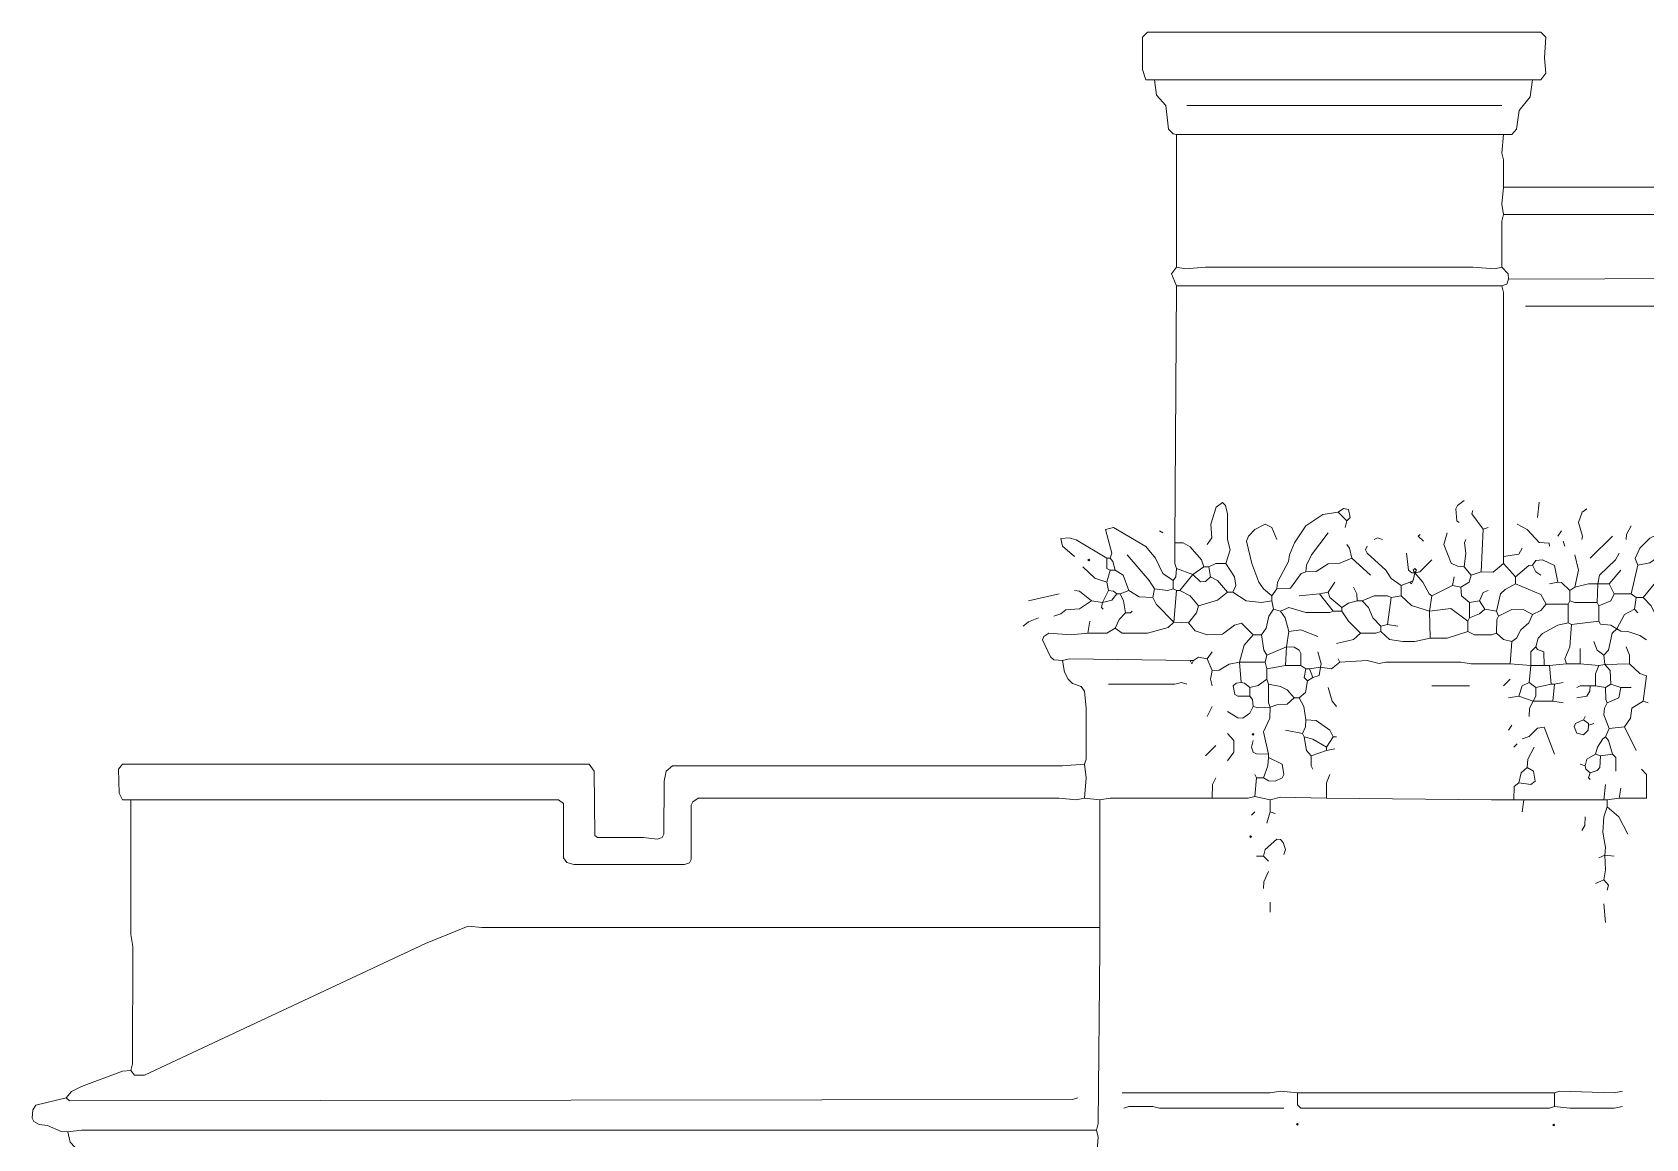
# Model space of a CAD drawing. Header units: millimetres. Extents: x 11 to 20000, y -4 to 8232.
# Drawn here: x 434 to 4007, y 5728 to 8179 of the extents above; entities that cross this region are included whole.
import ezdxf

# ---------------------------------------------------------------- set-up
doc = ezdxf.new("R2010")
doc.units = ezdxf.units.MM
for name, color, linetype, lineweight, true_color in [('ARCHITECTURE', 7, 'Continuous', 13, 0x000000), ('PLANTING', 7, 'Continuous', 13, 0x000000), ('SOLAR', 7, 'Continuous', 13, 0x000000)]:
    doc.layers.add(name, color=color, linetype=linetype, lineweight=lineweight, true_color=true_color)

msp = doc.modelspace()

# ---------------------------------------------------------------- linework, layer by layer
at = {"layer": 'ARCHITECTURE', "color": 7, "lineweight": 13, "true_color": 0x000000}
for points in [[(3755.65611, 8073.15238), (3774.50973, 8073.15238), (3785.66765, 8088.23529), (3782.20611, 8122.17195), (3785.66765, 8167.4207), (3774.50973, 8178.57839), (2903.46934, 8178.57839), (2892.31143, 8167.4207), (2892.30486, 8095.7767), (2899.85317, 8073.15238), (2918.55204, 8073.15238)], [(3755.65611, 8073.15238), (3736.80249, 8073.15238), (2929.86425, 8073.15238), (2918.55204, 8073.15238)], [(2918.55204, 8073.15238), (2923.52048, 8039.21561), (2943.74287, 8016.59129), (2949.92229, 7963.80102), (2960.02353, 7953.69299), (2967.57172, 7952.48869)], [(3691.55362, 7952.48869), (3710.40724, 7952.48869), (3720.51493, 7963.80102), (3726.54672, 8005.27896), (3750.68767, 8035.44502), (3755.65611, 8073.15238)], [(2990.19615, 8016.59129), (3665.15837, 8016.59129), (3687.78281, 8016.59129)], [(3691.55362, 7952.48869), (2967.57172, 7952.48869)], [(2967.57172, 7658.37104), (2967.57172, 7952.48869)], [(3691.55362, 7952.48869), (3687.93744, 7911.01052), (3691.40554, 7895.9276), (3691.55362, 7835.59581)], [(3691.55362, 7835.59581), (3687.78281, 7797.88835), (3691.55362, 7775.26391)], [(3691.55362, 7775.26391), (3687.78937, 7760.181), (3687.78281, 7658.37104)], [(7303.92183, 7779.03473), (7292.60962, 7775.27048), (3706.63643, 7775.26391), (3691.55362, 7775.26391)], [(2967.57172, 7658.37104), (2956.41425, 7643.28812), (2967.57161, 7616.89287)], [(2967.57172, 7658.37104), (2986.42534, 7654.60034), (3031.67421, 7658.37104), (3623.68032, 7658.36448), (3672.69977, 7654.6069), (3687.78281, 7658.37104)], [(3687.78281, 7658.37104), (3701.66143, 7643.28812), (3702.86584, 7631.9759)], [(2963.8009, 7047.51131), (2967.57161, 7616.89287)], [(3687.78281, 7616.89287), (2967.57161, 7616.89287)], [(3687.78281, 7616.89287), (3698.94038, 7620.81821), (3702.86584, 7631.9759)], [(3687.78281, 7616.89287), (3691.55351, 7601.80995), (3691.55351, 7088.98971), (3691.55351, 7036.1991), (3691.55362, 7017.34514)], [(3702.86584, 7631.9759), (4981.14672, 7635.75317), (5003.77115, 7639.51731), (5335.59536, 7639.51075), (5358.2198, 7635.74661), (6425.33937, 7635.75317), (6440.42206, 7639.36923), (6504.52489, 7639.51075), (6523.37885, 7635.75317), (7307.69231, 7631.9759)], [(3740.57308, 7571.644), (3755.65611, 7571.644), (4362.74468, 7571.644), (4377.82805, 7571.644)], [(652.3379, 6478.12975), (633.49072, 6478.12975), (626.0974, 6493.21267), (624.4259, 6545.99638), (633.48439, 6557.31527), (1666.66663, 6557.31527), (1677.82421, 6542.23201), (1679.18314, 6399.09876), (1685.52692, 6395.32828), (1787.33032, 6395.16697), (1817.49627, 6391.40928), (1828.65385, 6395.32828), (1832.42455, 6402.71493), (1832.72726, 6519.60758), (1837.55419, 6542.23201), (1851.43292, 6553.38982), (2714.93213, 6553.55079), (2763.95147, 6557.3155)], [(2763.95147, 6481.90045), (2745.0983, 6478.12964), (2707.39038, 6481.89389), (1907.99423, 6481.74581), (1896.83643, 6474.35249), (1893.06561, 6466.81742), (1892.75633, 6346.15385), (1888.98541, 6338.76719), (1877.82805, 6334.84819), (1632.72998, 6334.84819), (1617.65362, 6339.66889), (1610.26018, 6349.92466), (1609.9509, 6470.58824), (1598.79333, 6478.12975), (674.96233, 6478.12975), (652.3379, 6478.12975)], [(652.3379, 6478.12975), (652.34446, 6180.2414), (656.1086, 6153.84615), (656.10204, 5893.66516), (652.3379, 5878.58213)], [(2797.88835, 6195.32421), (1429.11018, 6195.33077), (1398.94412, 6198.94695), (1304.67579, 6160.33767), (682.50373, 5868.32624), (660.02749, 5868.47398), (652.3379, 5878.58213)], [(2797.88835, 6195.32421), (2797.88835, 6168.92919), (2797.88835, 6150.07534), (2794.11109, 5761.68937), (2790.34717, 5746.60633)], [(509.04977, 5818.25045), (520.36855, 5832.27715), (542.98643, 5843.59593), (633.48416, 5877.52602), (652.3379, 5878.58213)], [(2846.90826, 5829.56267), (3174.96222, 5829.56923), (3197.58665, 5833.33326), (3235.29412, 5829.56267)], [(3235.29412, 5829.56267), (3804.67613, 5829.56267)], [(3235.29412, 5829.56267), (3235.44876, 5803.17398), (3242.84208, 5795.6259), (3759.42692, 5795.6259), (3778.28054, 5795.6259), (3793.36324, 5795.6259), (3804.67613, 5799.39661)], [(3955.50486, 5833.33326), (3936.65158, 5829.56267), (3815.98835, 5833.3267), (3804.67613, 5829.56267)], [(3804.67613, 5829.56267), (3804.67613, 5799.39661)], [(509.04977, 5818.25045), (441.32466, 5802.11109), (434.69129, 5791.8552), (433.78971, 5773.00158), (437.56041, 5765.60803), (448.71799, 5758.97489), (467.57161, 5756.86222), (497.73756, 5743.88529), (512.82048, 5742.83552)], [(509.04977, 5818.25045), (516.59785, 5811.90633), (2737.55656, 5814.4862), (2748.86878, 5818.25045)], [(2850.67873, 5795.62602), (2861.99095, 5799.39005), (2914.78122, 5799.24842), (2929.86425, 5795.63258), (3190.04525, 5795.62602), (3205.12828, 5795.6259)], [(3955.50486, 5799.39661), (3936.65158, 5795.62602), (3838.61278, 5795.63258), (3804.67613, 5799.39661)], [(2790.34717, 5746.60633), (542.98643, 5746.60633), (512.82048, 5742.83552)], [(569.38156, 5686.27443), (558.06923, 5687.47229), (527.90362, 5708.89921), (517.79548, 5720.21109), (512.82048, 5742.83552)], [(2790.34717, 5746.60633), (2794.11765, 5731.5233), (2790.34717, 5682.50385), (2794.11109, 5625.94276), (2790.34717, 5607.08903)]]:
    msp.add_lwpolyline(points, dxfattribs=at)
for points in [[(3233.40871, 5759.80396), (3235.29412, 5761.68925), (3237.17952, 5759.80396), (3235.29412, 5757.91855)], [(3800.90498, 5757.91855), (3802.79038, 5759.80396), (3804.67568, 5757.91855), (3802.79038, 5756.03314)]]:
    msp.add_lwpolyline(points, close=True, dxfattribs=at)
at = {"layer": 'PLANTING', "color": 7, "lineweight": 13, "true_color": 0x000000}
for points in [[(3076.92308, 7002.26244), (3086.12941, 7032.42862), (3080.84208, 7055.05305), (3080.54581, 7111.61414), (3075.71889, 7130.46075), (3069.37511, 7136.65011), (3055.50283, 7126.69683), (3043.28258, 7088.98971), (3045.7009, 7058.82353), (3035.44502, 7043.74084)], [(3325.79186, 7115.38462), (3291.8552, 7110.55769), (3254.29581, 7085.21844), (3228.8026, 7047.51131), (3217.49661, 7021.1164), (3215.38416, 7006.03292), (3191.10158, 6960.78405), (3190.04525, 6945.70136)], [(3344.64548, 7096.53066), (3352.03247, 7104.07896), (3348.26165, 7121.86301), (3337.10407, 7123.67308), (3325.79186, 7115.38462)], [(3344.64548, 7096.53066), (3325.79186, 7115.38462)], [(3604.82647, 7141.77952), (3589.89842, 7130.46075), (3586.12749, 7122.92636), (3588.21369, 7096.68552), (3593.51425, 7092.76018)], [(3646.30475, 7077.67749), (3621.25554, 7111.60724), (3623.68032, 7119.15509)], [(3766.96833, 7104.0724), (3770.73914, 7138.00905)], [(3865.00713, 7055.05305), (3866.53088, 7062.6009), (3857.76256, 7092.76018), (3866.0638, 7115.37805), (3876.31934, 7122.92636)], [(2820.51256, 7013.57466), (2824.12896, 7024.88688), (2810.55294, 7077.52262), (2828.0543, 7081.29966), (2899.69808, 7039.82172), (2921.12534, 7013.57466), (2937.56029, 6979.79287), (2960.03009, 6964.55532)], [(3178.73303, 6930.61867), (3160.0276, 6945.70136), (3149.76482, 6960.78405), (3134.53394, 7002.26244), (3122.4681, 7051.28179), (3126.99921, 7062.594), (3141.02557, 7077.52919), (3163.65, 7088.83462), (3178.58495, 7081.4414), (3190.04525, 7055.05305)], [(3344.64548, 7096.53066), (3340.87489, 7081.44796)], [(3646.30475, 7077.67749), (3642.53394, 6983.40848)], [(3646.30475, 7077.67749), (3657.61697, 7081.44796)], [(3793.36391, 7039.96957), (3792.99491, 7047.14932), (3770.73914, 7048.71561), (3744.34389, 7077.52919), (3721.71946, 7088.98971)], [(3963.04717, 7055.05305), (3964.1026, 7066.36527), (3974.35939, 7085.21844)], [(2812.97161, 7013.57466), (2745.0983, 7054.00317), (2730.01482, 7058.67523), (2711.46425, 7057.61923), (2715.08699, 7039.96957), (2741.32704, 7017.34514)], [(2937.40566, 7070.13575), (2929.86425, 7073.90622)], [(2963.8009, 7047.51131), (2982.65452, 7047.35645), (2997.58948, 7038.92014), (3023.07647, 7009.80419), (3027.90339, 6994.7207)], [(2963.8009, 7047.51131), (2963.94898, 7002.26244), (2967.57172, 6990.95023)], [(3254.14774, 6983.40848), (3255.20407, 6998.49197), (3266.51595, 7021.1164), (3303.16742, 7070.13575)], [(3344.64548, 7043.74084), (3350.99615, 7036.19253), (3355.95769, 7013.57466)], [(3465.30928, 6953.2431), (3442.83303, 6968.4741), (3431.22455, 6987.17975), (3390.04932, 7024.88688), (3386.42658, 7032.42172), (3389.89434, 7039.96957)], [(3404.97738, 7055.05305), (3412.52534, 7058.66867), (3423.831, 7055.05305)], [(3506.78733, 7066.36527), (3503.01652, 7062.594), (3514.32873, 7051.28179)], [(3604.82647, 6994.7207), (3589.74367, 6995.77093), (3575.8586, 7002.41731), (3559.7388, 7043.74084), (3567.11923, 7070.13575)], [(3604.82647, 6994.7207), (3608.44265, 7024.88688), (3604.97455, 7047.50475), (3608.59729, 7055.05305)], [(3819.75826, 7073.90622), (3812.21719, 7062.594)], [(3827.30057, 7039.96957), (3823.52941, 7051.28179)], [(3932.88043, 7062.594), (3883.86165, 7013.57466)], [(4049.77376, 7073.90622), (4015.8371, 7057.76753), (3993.36075, 7036.05079), (3983.16425, 7012.73891), (3989.44152, 6998.49197)], [(4064.85713, 7043.74084), (4057.3086, 7032.43484), (4015.8371, 7003.46018), (3989.44152, 6998.49197)], [(4211.91595, 7055.05305), (4151.58371, 7046.45532), (4079.93925, 7008.74774), (4057.3086, 6983.55679), (4031.97002, 6964.40701), (4000.75373, 6926.8474)], [(2820.51256, 7013.57466), (2812.97161, 7013.57466)], [(2820.51256, 6987.17975), (2813.33314, 6991.17081), (2812.97161, 7013.57466)], [(2831.82477, 6987.17975), (2826.86312, 7006.02636), (2820.51256, 7013.57466)], [(2858.22048, 7021.1164), (2907.09174, 6964.55532), (2918.55204, 6945.70136)], [(3254.14774, 6983.40848), (3276.77217, 6984.46527), (3303.16742, 7001.20645), (3329.56267, 7002.41075), (3355.95769, 7013.57466)], [(3397.43597, 6975.86753), (3355.95769, 7013.57466)], [(3495.47511, 6981.52364), (3488.83507, 6981.36719), (3481.60271, 6987.18937), (3476.62149, 7024.88688)], [(3495.47511, 6981.52364), (3506.64581, 6983.63744), (3533.18258, 7009.80419)], [(3733.03167, 7036.1991), (3725.34219, 7022.3207), (3691.55362, 7017.34514)], [(3691.55362, 7002.26244), (3691.55362, 7017.34514)], [(3755.65611, 6998.49197), (3763.20407, 7008.59989), (3778.28054, 7009.79762), (3804.52115, 6997.29423), (3812.21719, 6960.78405)], [(3849.925, 7021.1164), (3857.46606, 6987.17975), (3849.925, 6949.47183)], [(3900.82998, 6957.01357), (3903.91946, 6975.86753), (3939.36606, 7009.9517), (3947.9638, 7024.88688)], [(2760.181, 6994.7207), (2786.5759, 6969.38179), (2812.97161, 6960.78405)], [(2820.51256, 6987.17975), (2812.97161, 6960.78405)], [(2831.82477, 6987.17975), (2820.51256, 6987.17975)], [(2831.82477, 6987.17975), (2849.62274, 6975.86063), (2861.99095, 6941.93088)], [(2960.03009, 6964.55532), (2966.37421, 6972.10317), (2967.57172, 6990.95023)], [(3003.39367, 6977.75238), (2967.57172, 6990.95023)], [(3003.39367, 6977.75238), (2975.11312, 6941.93088)], [(3003.39367, 6977.75238), (3027.90339, 6994.7207)], [(3042.98643, 6972.09627), (3031.52613, 6961.98835), (3020.36855, 6960.93914), (3003.39367, 6977.75238)], [(3039.21561, 6994.7207), (3027.90339, 6994.7207)], [(3076.92308, 7002.26244), (3054.29864, 7002.11414), (3039.21561, 6994.7207)], [(3042.98643, 6972.09627), (3039.21561, 6994.7207)], [(3042.98643, 6972.09627), (3058.0629, 6964.40045), (3080.69389, 6938.15962)], [(3092.00611, 6938.15962), (3099.2448, 6953.2431), (3095.62195, 6972.09627), (3076.92308, 7002.26244)], [(3254.14774, 6983.40848), (3243.89152, 6979.48314), (3220.20452, 6946.90566), (3190.04525, 6945.70136)], [(3495.47511, 6981.52364), (3491.7043, 6964.55532)], [(3495.47511, 6981.52364), (3513.27229, 6960.78405), (3526.68416, 6934.544), (3533.18258, 6930.61867)], [(3582.20204, 6972.09627), (3578.43145, 6953.2431)], [(3597.28507, 6949.47183), (3615.98394, 6960.79095), (3619.9095, 6975.86753)], [(3604.82647, 6994.7207), (3619.9095, 6975.86753)], [(3642.53394, 6983.40848), (3619.9095, 6975.86753)], [(3691.55362, 7002.26244), (3668.92262, 6982.66176), (3642.53394, 6983.40848)], [(3717.94864, 6972.09627), (3691.55362, 7002.26244)], [(3717.94864, 6972.09627), (3748.10814, 6997.28767), (3755.65611, 6998.49197)], [(3717.94864, 6972.09627), (3717.94864, 6957.01357)], [(3755.65611, 6998.49197), (3763.35215, 6983.41538), (3774.50973, 6975.86753)], [(3951.73495, 6987.17975), (3925.33937, 6957.01357)], [(3974.35939, 6934.38914), (3989.44152, 6998.49197)], [(2639.51708, 6919.30645), (2707.39038, 6934.38914)], [(2741.32704, 6941.93088), (2752.63959, 6940.73314), (2779.03495, 6919.30645)], [(2816.74208, 6941.93088), (2803.54423, 6915.53518)], [(2835.59604, 6934.38914), (2824.27726, 6920.36244), (2803.54423, 6915.53518)], [(2816.74208, 6941.93088), (2812.97161, 6960.78405)], [(2835.59604, 6934.38914), (2828.04774, 6940.73314), (2816.74208, 6941.93088)], [(2835.59604, 6934.38914), (2843.13699, 6934.38914)], [(2861.99095, 6941.93088), (2843.13699, 6934.38914)], [(2854.44921, 6892.91075), (2850.53043, 6919.30645), (2843.13699, 6934.38914)], [(2914.78122, 6926.8474), (2884.61538, 6928.0517), (2861.99095, 6941.93088)], [(2914.78122, 6926.8474), (2918.55204, 6945.70136)], [(2960.03009, 6945.70136), (2948.71787, 6941.944), (2918.55204, 6945.70136)], [(2960.03009, 6964.55532), (2960.03009, 6945.70136)], [(2967.57172, 6941.93088), (2960.03009, 6945.70136)], [(2961.91561, 6872.17195), (2967.57172, 6941.93088)], [(2967.57172, 6941.93088), (2975.11312, 6941.93088)], [(3016.59118, 6907.99423), (2997.73756, 6930.4638), (2975.11312, 6941.93088)], [(3016.59118, 6907.99423), (3058.06946, 6920.36244), (3080.69389, 6938.15962)], [(3092.00611, 6938.15962), (3080.69389, 6938.15962)], [(3092.00611, 6938.15962), (3122.17195, 6919.4543), (3156.1086, 6915.54174), (3178.73303, 6919.30645)], [(3178.73303, 6930.61867), (3190.04525, 6945.70136)], [(3239.06493, 6930.61867), (3284.3138, 6934.38914)], [(3284.3138, 6934.38914), (3303.16742, 6938.15962)], [(3284.3138, 6934.38914), (3314.47964, 6896.68201)], [(3318.25045, 6960.78405), (3303.16742, 6938.15962)], [(3333.33326, 6904.22296), (3307.09299, 6926.8474), (3303.16742, 6938.15962)], [(3367.26991, 6919.30645), (3367.11516, 6934.38914), (3359.72851, 6949.47183)], [(3465.30928, 6953.2431), (3484.1629, 6960.78405)], [(3465.30928, 6953.2431), (3465.30928, 6930.61867)], [(3484.1629, 6960.78405), (3487.93371, 6957.01357), (3491.7043, 6964.55532)], [(3484.1629, 6960.78405), (3491.7043, 6964.55532)], [(3578.43145, 6953.2431), (3533.18258, 6930.61867)], [(3597.28507, 6949.47183), (3578.43145, 6953.2431)], [(3597.28507, 6949.47183), (3598.48959, 6930.61867), (3616.13869, 6915.53518)], [(3638.76312, 6919.30645), (3646.45294, 6938.0052), (3657.61697, 6941.93088)], [(3717.94864, 6957.01357), (3695.32455, 6944.65192), (3685.21606, 6934.38914), (3676.47059, 6896.68201)], [(3785.82161, 6911.76471), (3774.36154, 6933.33314), (3717.94864, 6957.01357)], [(3793.36391, 6957.01357), (3812.21719, 6960.78405)], [(3838.61278, 6941.93088), (3819.76516, 6959.57975), (3812.21719, 6960.78405)], [(3838.61278, 6941.93088), (3849.925, 6949.47183)], [(3838.61278, 6919.30645), (3838.61278, 6941.93088)], [(3900.82998, 6957.01357), (3880.0905, 6956.86527), (3849.925, 6949.47183)], [(3898.94378, 6915.53518), (3900.82998, 6957.01357)], [(3900.82998, 6957.01357), (3925.33937, 6957.01357)], [(3936.65158, 6934.38914), (3928.9621, 6919.46052), (3902.71493, 6907.99423)], [(3936.65158, 6934.38914), (3925.33937, 6957.01357)], [(3936.65158, 6934.38914), (3974.35939, 6934.38914)], [(3985.67161, 6926.8474), (3974.35939, 6934.38914)], [(2696.07817, 6885.3698), (2711.16165, 6890.33801), (2722.47387, 6899.24819), (2752.63925, 6901.50848), (2779.03495, 6919.30645)], [(2803.54423, 6915.53518), (2779.03495, 6919.30645)], [(2805.42986, 6900.45249), (2801.65939, 6904.22296), (2803.54423, 6915.53518)], [(2854.44921, 6892.91075), (2865.76143, 6892.91075), (2869.53269, 6896.68201)], [(2961.91561, 6872.17195), (2922.4776, 6911.76471), (2914.78122, 6926.8474)], [(2993.96674, 6870.28631), (3011.76425, 6892.91075), (3016.59118, 6907.99423)], [(3156.1086, 6843.8914), (3166.36448, 6858.9741), (3172.24774, 6885.3698), (3182.50385, 6900.45249)], [(3178.73303, 6930.61867), (3178.73303, 6919.30645)], [(3182.50385, 6900.45249), (3178.73303, 6919.30645)], [(3197.58665, 6896.68201), (3182.50385, 6900.45249)], [(3197.58665, 6896.68201), (3216.4405, 6904.20984), (3254.14774, 6893.05905), (3306.93167, 6893.05905), (3314.47964, 6896.68201)], [(3216.4405, 6851.43314), (3207.84242, 6881.59853), (3197.58665, 6896.68201)], [(3333.33326, 6896.68201), (3314.47964, 6896.68201)], [(3367.26991, 6919.30645), (3348.41629, 6914.33767), (3333.33326, 6904.22296)], [(3333.33326, 6896.68201), (3333.33326, 6904.22296)], [(3333.33326, 6896.68201), (3348.56437, 6874.05758), (3374.81154, 6847.66188)], [(3378.58213, 6919.30645), (3367.26991, 6919.30645)], [(3378.58213, 6919.30645), (3404.97738, 6930.47036), (3435.13665, 6930.47036), (3442.68484, 6926.8474)], [(3378.58213, 6919.30645), (3392.60882, 6904.22296), (3402.2629, 6881.59853), (3420.06041, 6862.74536)], [(3442.68484, 6926.8474), (3435.14321, 6866.51584)], [(3442.68484, 6926.8474), (3465.30928, 6930.61867)], [(3527.52647, 6896.68201), (3487.93371, 6909.19174), (3465.30928, 6930.61867)], [(3527.52647, 6896.68201), (3533.18258, 6930.61867)], [(3527.52647, 6896.68201), (3574.66063, 6901.96923), (3612.3681, 6874.05758)], [(3527.52647, 6896.68201), (3529.41176, 6836.34966)], [(3638.76312, 6919.30645), (3616.13869, 6915.53518)], [(3616.13869, 6881.59853), (3616.13869, 6915.53518)], [(3650.07534, 6900.45249), (3638.76312, 6890.3379), (3616.13869, 6881.59853)], [(3638.76312, 6919.30645), (3650.07534, 6900.45249)], [(3650.07534, 6900.45249), (3676.47059, 6896.68201)], [(3680.2414, 6885.3698), (3676.47059, 6896.68201)], [(3680.2414, 6885.3698), (3710.40724, 6900.30419), (3736.80249, 6899.40305), (3755.65611, 6889.14027)], [(3785.82161, 6911.76471), (3774.50973, 6897.73801), (3755.65611, 6889.14027)], [(3785.82161, 6911.76471), (3834.84163, 6911.76471)], [(3838.61278, 6919.30645), (3834.84163, 6911.76471)], [(3834.84163, 6911.76471), (3834.84163, 6870.28631)], [(3838.61278, 6919.30645), (3849.925, 6915.68348), (3898.94378, 6915.53518)], [(3898.94378, 6915.53518), (3902.71493, 6907.99423)], [(3902.71493, 6874.05758), (3902.71493, 6907.99423)], [(3942.30769, 6857.08925), (3959.43066, 6889.13371), (3981.90045, 6900.45249)], [(3985.67161, 6926.8474), (3981.90045, 6900.45249)], [(3989.44152, 6892.91075), (3981.90045, 6900.45249)], [(3985.67161, 6926.8474), (4000.75373, 6926.8474)], [(4042.23269, 6851.43314), (4037.41176, 6870.28631), (4018.55158, 6907.98767), (4000.75373, 6926.8474)], [(2662.14152, 6881.59853), (2639.51742, 6873.00113), (2628.20486, 6862.74536)], [(2771.49321, 6847.66188), (2775.26369, 6874.05758)], [(2854.44921, 6892.91075), (2840.42251, 6877.82149), (2831.82477, 6858.9741)], [(2961.91561, 6872.17195), (2948.72127, 6860.17534), (2903.469, 6847.81018), (2846.90826, 6847.81674), (2831.82477, 6858.9741)], [(2961.91561, 6872.17195), (2993.96674, 6870.28631)], [(3137.25498, 6843.8914), (3111.69548, 6869.77002), (3095.7767, 6865.32466), (3069.38167, 6845.0957), (3035.44502, 6843.89796), (3009.04977, 6852.48914), (2993.96674, 6870.28631)], [(3420.06041, 6862.74536), (3435.14321, 6866.51584)], [(3420.06041, 6862.74536), (3420.06041, 6851.43314)], [(3457.76765, 6862.74536), (3435.14321, 6866.51584)], [(3616.13869, 6881.59853), (3612.3681, 6874.05758)], [(3612.3681, 6874.05758), (3612.3681, 6851.43314)], [(3676.47059, 6847.66188), (3676.61867, 6877.82149), (3680.2414, 6885.3698)], [(3710.40724, 6828.80871), (3720.66346, 6836.49796), (3730.31719, 6855.05532), (3747.96007, 6870.28665), (3755.65611, 6889.14027)], [(3763.19751, 6817.49649), (3768.16629, 6836.34966), (3778.28054, 6846.60588), (3812.21719, 6865.45984), (3834.84163, 6870.28631)], [(3842.38269, 6866.51584), (3838.45781, 6817.49649), (3827.59649, 6791.10113), (3831.07048, 6779.78857)], [(3842.38269, 6866.51584), (3834.84163, 6870.28631)], [(3842.38269, 6866.51584), (3902.71493, 6874.05758)], [(3942.30769, 6857.08925), (3929.11301, 6865.45633), (3906.64005, 6867.71357), (3902.71493, 6874.05758)], [(2771.49321, 6847.66188), (2733.78609, 6843.89796), (2684.76595, 6847.50747), (2673.61516, 6840.11403), (2670.88778, 6832.57919), (2688.68473, 6794.87862), (2696.07851, 6788.53462), (2714.93213, 6787.33032)], [(2771.49321, 6847.66188), (2812.97161, 6847.81674), (2831.82477, 6858.9741)], [(3137.25498, 6843.8914), (3117.50622, 6821.26697), (3107.08891, 6783.55984)], [(3137.25498, 6843.8914), (3156.1086, 6843.8914)], [(3167.42081, 6798.64253), (3160.93552, 6809.95475), (3156.1086, 6843.8914)], [(3216.4405, 6851.43314), (3210.78439, 6817.49649)], [(3216.4405, 6851.43314), (3242.83552, 6855.05532), (3280.54299, 6840.12093)], [(3322.02104, 6825.03744), (3359.72851, 6833.77692), (3374.81154, 6847.66188)], [(3420.06041, 6851.43314), (3408.74785, 6847.81018), (3374.81154, 6847.66188)], [(3529.41176, 6836.34966), (3495.47511, 6828.95656), (3469.07986, 6828.95656), (3439.0621, 6833.78348), (3420.06041, 6851.43314)], [(3529.41176, 6836.34966), (3567.11923, 6836.49796), (3612.3681, 6851.43314)], [(3676.47059, 6847.66188), (3665.15837, 6844.03971), (3627.4509, 6844.03971), (3612.3681, 6851.43314)], [(3676.47059, 6847.66188), (3691.55362, 6833.78348), (3710.40724, 6828.80871)], [(3706.63643, 6779.78857), (3710.40724, 6828.80871)], [(3891.40271, 6828.80871), (3899.09876, 6809.95475), (3914.02715, 6798.64253)], [(3942.30769, 6857.08925), (3931.98903, 6847.65882), (3924.13518, 6809.95475), (3914.02715, 6798.64253)], [(4008.29604, 6832.57919), (3993.21267, 6842.69367), (3966.81708, 6851.28484), (3951.66731, 6851.65486), (3942.30769, 6857.08925)], [(2714.93213, 6787.33032), (2730.01482, 6791.10079), (2997.73756, 6787.33032)], [(3005.27896, 6787.33032), (3016.59152, 6794.71719), (3035.44502, 6791.10079)], [(3046.75724, 6806.18428), (3035.44502, 6791.10079)], [(3046.75724, 6764.70588), (3035.44502, 6791.10079)], [(3167.42081, 6798.64253), (3163.65, 6783.55984)], [(3167.42081, 6798.64253), (3210.78439, 6817.49649)], [(3208.89887, 6776.0181), (3210.78439, 6817.49649)], [(3242.83552, 6776.0181), (3242.68077, 6802.41301), (3238.91029, 6809.80645), (3227.75271, 6816.43971), (3210.78439, 6817.49649)], [(3286.1991, 6772.24762), (3287.86233, 6779.79548), (3280.54299, 6806.18428)], [(3329.56267, 6783.55984), (3325.79186, 6791.10079)], [(3751.88529, 6776.0181), (3752.03993, 6806.18394), (3763.19751, 6817.49649)], [(3782.05136, 6776.0181), (3780.84695, 6806.02941), (3767.12296, 6811.15238), (3763.19751, 6817.49649)], [(3861.23722, 6779.78857), (3861.23722, 6813.72523)], [(3915.9121, 6777.90373), (3914.02715, 6798.64253)], [(3970.58824, 6779.78857), (3970.44016, 6798.64253), (3963.04717, 6817.49649)], [(2714.93213, 6787.33032), (2719.75905, 6760.93541), (2727.30034, 6745.85226), (2737.55656, 6735.73744), (2756.40362, 6729.57149), (2763.79706, 6719.45701), (2767.72274, 6681.74989), (2767.71618, 6568.62771), (2763.95147, 6557.3155)], [(3005.27896, 6787.33032), (2997.73756, 6787.33032)], [(3005.27896, 6787.33032), (3001.50837, 6779.78857), (2997.73756, 6787.33032)], [(3046.75724, 6730.76923), (3042.98643, 6745.85192), (3046.75724, 6764.70588)], [(3046.75724, 6764.70588), (3061.84005, 6765.76188), (3084.46448, 6778.73914), (3107.08891, 6783.55984)], [(3163.65, 6783.55984), (3107.08891, 6783.55984)], [(3110.85973, 6738.31097), (3107.08891, 6783.55984)], [(3167.42081, 6768.47636), (3163.65, 6783.55984)], [(3167.42081, 6768.47636), (3208.89887, 6776.0181)], [(3167.42081, 6768.47636), (3167.42081, 6745.85192)], [(3208.89887, 6776.0181), (3242.83552, 6776.0181)], [(3242.83552, 6776.0181), (3254.14774, 6768.47636)], [(3257.91855, 6742.08145), (3250.5319, 6749.62975), (3254.14774, 6768.47636)], [(3261.68937, 6768.47636), (3254.14774, 6768.47636)], [(3286.1991, 6772.24762), (3261.68937, 6768.47636)], [(3269.23077, 6749.62319), (3261.68937, 6768.47636)], [(3286.1991, 6772.24762), (3283.10939, 6753.54853), (3269.23077, 6749.62319)], [(3286.1991, 6772.24762), (3310.70882, 6768.63122), (3329.56267, 6783.55984)], [(3329.56267, 6783.55984), (3389.89434, 6787.32376), (3416.28959, 6780.08484), (3431.37262, 6783.55328), (3597.28507, 6783.55984), (3619.9095, 6779.79514), (3706.63643, 6779.78857)], [(3706.63643, 6779.78857), (3751.88529, 6776.0181)], [(3748.11471, 6738.31097), (3751.88529, 6776.0181)], [(3782.05136, 6776.0181), (3751.88529, 6776.0181)], [(3793.36391, 6776.0181), (3782.05136, 6776.0181)], [(3793.36391, 6776.0181), (3831.07048, 6779.78857)], [(3797.13382, 6734.53971), (3793.36391, 6776.0181)], [(3831.07048, 6779.78857), (3861.23722, 6779.78857)], [(3902.71493, 6776.0181), (3861.23722, 6779.78857)], [(3895.17387, 6730.76923), (3895.32172, 6757.16414), (3902.71493, 6776.0181)], [(3915.9121, 6777.90373), (3902.71493, 6776.0181)], [(3915.9121, 6777.90373), (3970.58824, 6779.78857)], [(3915.9121, 6777.90373), (3927.9026, 6764.70894), (3929.11052, 6734.53971)], [(4008.29604, 6753.39367), (3993.21267, 6758.36188), (3970.58824, 6779.78857)], [(4000.75373, 6696.83258), (4008.29604, 6753.39367)], [(2816.74208, 6734.53971), (2963.8009, 6734.54627), (2978.8836, 6738.01471), (2990.19615, 6734.53971)], [(3129.71335, 6708.1448), (3103.32489, 6708.29966), (3096.83303, 6712.07014), (3093.21063, 6730.76267), (3099.55407, 6737.10667), (3110.85973, 6738.31097)], [(3129.71335, 6726.99876), (3118.40769, 6737.10667), (3110.85973, 6738.31097)], [(3129.71335, 6726.99876), (3148.56719, 6731.97353), (3167.42081, 6745.85192)], [(3129.71335, 6726.99876), (3129.71335, 6708.1448)], [(3171.19163, 6734.53971), (3167.42081, 6745.85192)], [(3171.19163, 6734.53971), (3197.58665, 6729.71324), (3212.66968, 6722.17149), (3227.75271, 6704.37432)], [(3171.19163, 6734.53971), (3171.33982, 6692.99446), (3174.96222, 6683.63473)], [(3257.91855, 6742.08145), (3252.94355, 6715.83405), (3239.06493, 6704.37432)], [(3257.91855, 6742.08145), (3269.23077, 6749.62319)], [(3303.16742, 6726.99876), (3311.90633, 6696.83258), (3322.02104, 6685.52036)], [(3616.13869, 6730.76923), (3567.11923, 6730.76923), (3559.5776, 6730.76923), (3548.26538, 6730.76923), (3540.72398, 6730.76923), (3533.18258, 6730.76923)], [(3691.55362, 6730.76923), (3706.63643, 6745.85192)], [(3748.11471, 6738.31097), (3733.18631, 6730.76267), (3725.49027, 6708.1448)], [(3748.11471, 6738.31097), (3763.19751, 6726.99876)], [(3757.5414, 6696.83258), (3763.04627, 6708.1448), (3763.19751, 6726.99876)], [(3797.13382, 6734.53971), (3763.19751, 6726.99876)], [(3797.13382, 6734.53971), (3804.67613, 6734.53971)], [(3804.67613, 6734.53971), (3800.90498, 6696.83258)], [(3823.52941, 6738.31097), (3804.67613, 6734.53971)], [(3853.69491, 6726.99876), (3861.24344, 6730.62093), (3883.86165, 6730.76923)], [(3883.86165, 6730.76923), (3882.80498, 6719.45701), (3876.17149, 6708.29966), (3853.69491, 6704.37432)], [(3895.17387, 6730.76923), (3883.86165, 6730.76923)], [(3895.17387, 6730.76923), (3917.7983, 6726.99876)], [(3917.7983, 6726.99876), (3929.11052, 6734.53971)], [(3917.7983, 6726.99876), (3917.94615, 6700.60995), (3921.56821, 6693.0621)], [(3951.73495, 6726.99876), (3946.75962, 6704.52217), (3921.56821, 6693.0621)], [(3929.11052, 6734.53971), (3951.73495, 6726.99876)], [(3974.35939, 6726.99876), (3951.73495, 6726.99876)], [(3046.75724, 6685.52036), (3035.44502, 6662.89593)], [(3137.25498, 6685.52036), (3129.56516, 6670.43767), (3114.63054, 6659.28009), (3103.31833, 6660.18145), (3080.69389, 6674.20814)], [(3137.25498, 6685.52036), (3136.05747, 6700.59649), (3129.71335, 6708.1448)], [(3174.96222, 6683.63473), (3148.56719, 6681.89774), (3137.25498, 6685.52036)], [(3174.96222, 6683.63473), (3173.90611, 6659.12545), (3160.17568, 6628.95928), (3171.19163, 6579.93993)], [(3174.96222, 6683.63473), (3190.04525, 6689.14299), (3212.66968, 6690.49514), (3227.75271, 6704.37432)], [(3239.06493, 6704.37432), (3227.75271, 6704.37432)], [(3239.06493, 6704.37432), (3249.17964, 6685.52036), (3254.14774, 6655.35419)], [(3725.49027, 6708.1448), (3702.86584, 6704.37432)], [(3757.5414, 6696.83258), (3725.49027, 6708.1448)], [(3748.11471, 6662.89593), (3749.16459, 6681.74989), (3757.5414, 6696.83258)], [(3757.5414, 6696.83258), (3800.90498, 6696.83258)], [(3823.52941, 6693.0621), (3800.90498, 6696.83258)], [(3925.33937, 6636.50102), (3914.17523, 6666.6664), (3915.22477, 6681.74955), (3921.56821, 6693.0621)], [(4000.75373, 6696.83258), (3975.56324, 6681.74299), (3973.15464, 6659.12545), (3959.27602, 6640.27149)], [(4000.75373, 6696.83258), (4012.06595, 6693.0621)], [(3246.60633, 6625.1888), (3253.09785, 6640.27149), (3254.14774, 6655.35419)], [(3314.47964, 6617.64706), (3306.93167, 6632.72319), (3276.77217, 6654.15667), (3254.14774, 6655.35419)], [(3880.0905, 6644.04197), (3878.88597, 6632.72975), (3868.77828, 6622.62839), (3853.84989, 6626.2448), (3848.26007, 6640.27149), (3850.98733, 6647.65837), (3868.77828, 6655.35419)], [(3872.54943, 6662.89593), (3868.77828, 6655.35419)], [(3880.0905, 6644.04197), (3880.0905, 6647.81324), (3868.77828, 6655.35419)], [(3880.0905, 6644.04197), (3891.40271, 6647.81324)], [(3080.69389, 6564.85645), (3094.57907, 6583.71041), (3094.57251, 6610.10532), (3080.69389, 6625.1888)], [(3137.25498, 6610.10532), (3133.49072, 6595.02262), (3137.40973, 6583.86527), (3144.79638, 6580.09434), (3171.19163, 6579.93993)], [(3208.89887, 6632.72975), (3246.60633, 6625.1888)], [(3250.37715, 6617.64706), (3246.60633, 6625.1888)], [(3250.37715, 6617.64706), (3269.23077, 6612.82014), (3299.39661, 6595.02262)], [(3265.45995, 6576.16867), (3255.35181, 6587.48122), (3250.37715, 6617.64706)], [(3314.47964, 6617.64706), (3299.39661, 6595.02262)], [(3314.47964, 6617.64706), (3322.02104, 6617.64706)], [(3710.40724, 6644.04197), (3702.86584, 6632.72975)], [(3804.67613, 6579.93993), (3781.89672, 6639.06697), (3766.97489, 6637.39559), (3748.11437, 6618.70305), (3733.03167, 6613.87658)], [(3895.17387, 6579.93993), (3899.99423, 6595.02262), (3911.30577, 6613.72172), (3917.7983, 6617.64706)], [(3917.7983, 6617.64706), (3925.33937, 6636.50102)], [(3932.88043, 6579.93993), (3924.14174, 6610.09876), (3917.7983, 6617.64706)], [(3959.27602, 6640.27149), (3925.33937, 6636.50102)], [(3985.67161, 6587.48088), (3959.27602, 6640.27149)], [(3031.67421, 6576.16867), (3054.29864, 6598.7931)], [(3171.19163, 6572.39819), (3171.19163, 6579.93993)], [(3265.45995, 6576.16867), (3299.39661, 6587.48088)], [(3265.45995, 6576.16867), (3265.60803, 6553.55113), (3269.23077, 6546.00328)], [(3299.39661, 6587.48088), (3299.39661, 6595.02262)], [(3299.39661, 6587.48088), (3318.25045, 6591.25215)], [(3714.17805, 6595.02262), (3721.71946, 6602.56437)], [(3759.42692, 6595.02262), (3745.40023, 6568.62771), (3744.34389, 6549.77376)], [(3895.17387, 6579.93993), (3876.47432, 6568.62115), (3872.54943, 6553.54423)], [(3883.86165, 6538.46154), (3898.93756, 6543.2888), (3905.28133, 6549.78032), (3906.48609, 6576.16867)], [(3895.17387, 6579.93993), (3906.48609, 6576.16867)], [(3932.88043, 6579.93993), (3906.48609, 6576.16867)], [(3932.88043, 6579.93993), (3940.26776, 6572.39163), (3940.42274, 6542.23201)], [(2763.95147, 6481.90045), (2767.72274, 6527.14932), (2763.95147, 6557.3155)], [(3159.87941, 6527.14932), (3171.19163, 6520.66403), (3186.27443, 6519.75588), (3201.20283, 6527.29762), (3204.97364, 6534.69106), (3201.20283, 6557.16719), (3171.19163, 6572.39819)], [(3159.87941, 6527.14932), (3170.14186, 6553.54423), (3171.19163, 6572.39819)], [(3725.49027, 6515.8371), (3751.88529, 6512.22093), (3761.99299, 6519.61448), (3758.22907, 6542.22545), (3744.34389, 6549.77376)], [(3725.49027, 6515.8371), (3730.46493, 6538.46154), (3744.34389, 6549.77376)], [(3872.54943, 6553.54423), (3861.23722, 6557.3155)], [(3872.54943, 6553.54423), (3873.75328, 6546.00328), (3883.86165, 6538.46154)], [(3883.86165, 6523.37885), (3880.0905, 6527.14932), (3883.86165, 6538.46154)], [(4008.29604, 6481.90045), (4008.14106, 6534.6845), (3996.98382, 6546.00328)], [(3054.29864, 6527.14932), (3046.90543, 6512.06629), (3046.75724, 6481.90045)], [(3144.79638, 6527.14932), (3141.02557, 6534.69106)], [(3144.79638, 6527.14932), (3141.02557, 6485.67127)], [(3144.79638, 6527.14932), (3159.87941, 6527.14932)], [(3306.93824, 6534.69106), (3299.54468, 6515.8371), (3299.39661, 6481.90045)], [(3725.49027, 6515.8371), (3715.38224, 6508.28914), (3714.17805, 6478.12975)], [(3914.02715, 6478.12964), (3917.7983, 6512.06629)], [(3947.9638, 6481.90045), (3951.73495, 6504.52489)], [(2763.95147, 6481.90045), (2797.88835, 6478.12964)], [(2797.88835, 6478.12964), (2820.51256, 6481.89389), (3046.75724, 6481.90045)], [(2797.88835, 6195.32421), (2797.88835, 6210.40724), (2797.88835, 6478.12964)], [(3046.75724, 6481.90045), (3125.94276, 6482.04853), (3141.02557, 6485.67127)], [(3141.02557, 6485.67127), (3174.96222, 6478.12964)], [(3174.96222, 6478.12964), (3197.58665, 6484.47376), (3299.39661, 6481.90045)], [(3174.96222, 6478.12964), (3174.96222, 6451.73462)], [(3714.17805, 6478.12975), (3691.55362, 6478.12975), (3665.15837, 6478.12975), (3299.39661, 6481.90045)], [(3714.17805, 6478.12975), (3736.80249, 6478.12975)], [(3733.03167, 6451.73462), (3736.80249, 6478.12975)], [(3914.02715, 6478.12964), (3887.63156, 6478.12975), (3748.11471, 6478.12975), (3736.80249, 6478.12975)], [(3914.02715, 6478.12964), (3921.56821, 6478.12964)], [(3947.9638, 6481.90045), (3921.56821, 6478.12964)], [(3921.56821, 6478.12964), (3921.56821, 6463.04683)], [(4008.29604, 6481.90045), (3947.9638, 6481.90045)], [(3141.02557, 6451.73462), (3133.48416, 6444.19299)], [(3167.42081, 6426.59627), (3174.96222, 6451.73462)], [(3186.27443, 6447.9638), (3174.96222, 6451.73462)], [(3865.00713, 6410.25633), (3871.49276, 6421.56889), (3872.54943, 6440.4224)], [(3915.9121, 6355.58077), (3917.64989, 6372.5491), (3911.45385, 6406.48575), (3914.17523, 6440.4224), (3921.56821, 6463.04683)], [(3966.81708, 6402.71493), (3946.90713, 6440.4224), (3921.56821, 6463.04683)], [(3205.12828, 6357.46606), (3208.74412, 6368.77828), (3203.93043, 6383.85475), (3197.58009, 6390.19819), (3190.04525, 6391.24152), (3163.80464, 6368.77828), (3159.87941, 6353.69525)], [(3144.79638, 6353.69525), (3159.87941, 6353.69525)], [(3159.87941, 6353.69525), (3171.19163, 6342.38303)], [(3915.9121, 6355.58077), (3902.71493, 6349.92466)], [(3915.9121, 6355.58077), (3917.7914, 6323.52941), (3914.02715, 6300.90498)], [(3915.9121, 6355.58077), (3936.65158, 6353.69525)], [(3171.19163, 6319.7586), (3160.9293, 6297.13416), (3159.87941, 6282.05136)], [(3895.17387, 6293.36357), (3914.02715, 6300.90498)], [(3921.56821, 6278.28054), (3923.98744, 6289.59276), (3914.02715, 6300.90498)], [(3174.96222, 6229.26086), (3174.96222, 6251.88529)], [(3914.02715, 6248.11471), (3917.7983, 6206.63643)]]:
    msp.add_lwpolyline(points, dxfattribs=at)
for points in [[(2771.49321, 7009.80396), (2773.37862, 7011.68925), (2775.26391, 7009.80396), (2773.37862, 7007.91855)], [(3495.47511, 6981.52364), (3491.7043, 6987.17975), (3495.47511, 6990.95023), (3499.24593, 6987.17975)], [(3135.36957, 6623.30317), (3137.25486, 6625.18857), (3139.14027, 6623.30317), (3137.25486, 6621.41776)], [(3129.71346, 6397.05882), (3131.59876, 6398.94423), (3133.48416, 6397.05882), (3131.59876, 6395.17342)]]:
    msp.add_lwpolyline(points, close=True, dxfattribs=at)
at = {"layer": 'SOLAR', "color": 7, "lineweight": 13, "true_color": 0x000000}
msp.add_lwpolyline([(3691.55362, 7835.59581), (4174.20814, 7835.58925), (4193.06143, 7831.83156), (4294.87138, 7831.83156), (4366.51584, 7839.36652)], dxfattribs=at)

doc.saveas('drawing.dxf')
